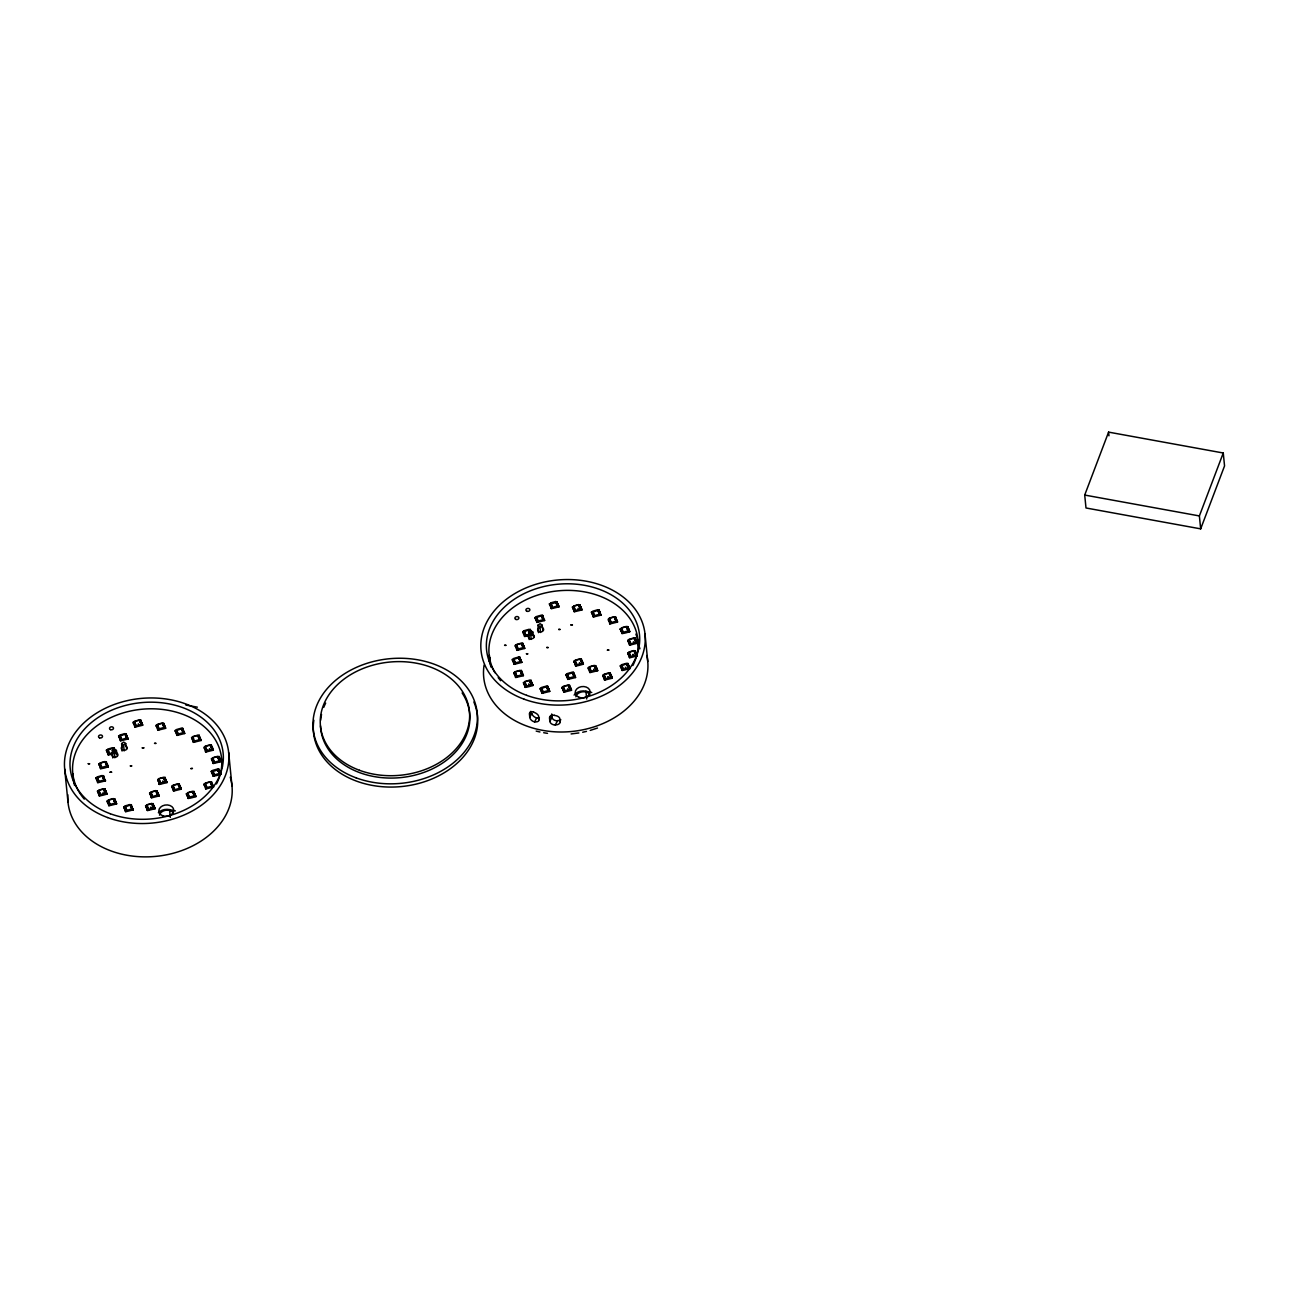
<?xml version="1.0" encoding="UTF-8"?>
<svg xmlns="http://www.w3.org/2000/svg" width="1289" height="1289" viewBox="0 0 1289 1289"><rect width="100%" height="100%" fill="white"/><g stroke="black" fill="none" stroke-linecap="round" stroke-linejoin="round"><path stroke-width="1.5" d="M103.088 792.832L103.104 792.574M138.277 723.741L138.39 723.983M150.442 807.301L151.216 807.236M162.607 781.086L163.091 781.086M209.43 748.925L209.446 748.667M528.587 683.992L529.07 684.008M567.563 689.067L567.579 688.825M578.036 608.666L578.052 608.424M579.438 662.917L579.454 662.675M593.713 669.49L593.73 669.249M607.618 676.773L608.376 676.709M633.398 641.954L633.398 641.761M633.366 654.425L632.609 654.49M97.287 777.396L95.869 777.799L97.771 782.745L105.489 780.844L103.845 779.346L103.603 775.865L102.927 778.04L104.586 778.379M99.817 766.407L100.623 768.776L104.296 768.035L108.34 766.874L106.697 765.392L107.1 763.571L105.762 763.7L107.438 764.409M98.512 793.605L99.334 795.957L102.991 795.216L107.035 794.072L105.392 792.574L105.795 790.769L104.457 790.882L106.133 791.607M107.793 749.618L106.375 750.021L108.276 754.951L111.95 754.21M108.421 800.469L107.003 800.872L108.904 805.802L116.622 803.917L114.979 802.419L115.382 800.598L114.044 800.727L115.72 801.436M120.038 735.503L118.62 735.906L120.522 740.853L128.239 738.951L126.596 737.453L126.354 733.973L125.694 736.148L127.337 736.486M125.146 806.415L123.712 806.817L125.629 811.764L133.331 809.863L131.687 808.38L131.462 804.884L130.785 807.059L132.429 807.397M134.427 721.808L133.057 722.194L134.974 727.125L142.676 725.24L141.033 723.741L141.436 721.937L140.098 722.049L141.774 722.758M146.898 805.303L145.528 805.689L147.429 810.62L155.131 808.719L153.745 806.253M150.652 795.474L151.458 797.827L159.175 795.941L157.532 794.443L157.29 790.947L156.63 793.138L158.048 793.38L156.404 791.591L156.63 793.138L156.952 791.736M157.355 724.901L155.985 725.288L157.903 730.219L165.604 728.333L164.202 725.852M160.497 783.68C161.334 781.247 156.855 777.525 158.16 780.103L159.304 784.469L167.006 782.584L165.379 781.086L165.765 779.281L164.428 779.394L166.104 780.103M176.512 730.073L175.078 730.476L176.996 735.423L184.698 733.522L183.054 732.023L182.829 728.527L182.152 730.718L183.795 731.056M173.097 785.694L171.663 786.097L173.58 791.043L181.282 789.142L179.88 786.677L181.169 788.836C179.3 786.87 182.361 789.529 180.025 788.852L180.041 785.839L178.704 785.968L180.379 786.677M187.421 796.151L188.226 798.503L191.9 797.762L195.928 796.618L194.301 795.12L194.687 793.315L193.35 793.428L195.042 794.153M192.915 737.05L191.545 737.437L193.447 742.367L201.165 740.482L199.521 738.984L199.924 737.179L198.587 737.292L200.262 738.017M206.868 751.278C207.706 748.845 203.227 745.106 204.532 747.684L205.676 752.051L213.378 750.166L211.734 748.667L212.137 746.863L210.8 746.976L212.476 747.701M205.305 783.615L203.888 784.018L205.789 788.965L213.507 787.063L211.863 785.581L212.266 783.76L210.929 783.889L212.604 784.598M212.766 758.222L211.348 758.625L213.249 763.555L220.967 761.67L219.323 760.172L219.726 758.367L218.389 758.48L220.065 759.205M212.411 773.867L213.217 776.22L216.89 775.479L220.935 774.335L219.291 772.836L219.694 771.031L218.357 771.144L220.032 771.853M513.667 658.985L512.232 659.388L514.15 664.334L521.852 662.433L520.208 660.935L519.983 657.438L519.306 659.63L520.949 659.968M516.454 645.048L515.101 645.418L517.002 650.365L524.704 648.464L523.076 646.965L523.463 645.161L522.126 645.29L523.801 645.998M515.213 672.214L513.795 672.616L515.697 677.547L523.415 675.662L521.771 674.163L522.174 672.342L520.837 672.471L522.512 673.18M523.833 634.188L524.655 636.54L528.313 635.799M524.478 685.039L525.284 687.391L528.957 686.65L532.985 685.49L531.358 684.008L531.745 682.187L530.407 682.316L532.083 683.025M536.417 617.093L534.999 617.495L536.901 622.442L544.603 620.541L542.975 619.042L542.733 615.546L542.057 617.737L543.7 618.076M541.461 688.036L540.091 688.407L541.992 693.353L549.71 691.452L548.308 688.987M550.854 603.365L549.436 603.784L551.338 608.714L559.055 606.829L557.412 605.331L557.17 601.834L556.51 604.009L557.911 604.251L556.284 602.479L556.51 604.009L556.832 602.608M562.987 689.841L563.809 692.209L571.51 690.308L570.109 687.843M567.353 674.083L565.935 674.485L567.837 679.416L575.538 677.531L574.153 675.049M573.46 609.455L574.266 611.808L581.984 609.923L580.582 607.441M574.862 663.706L575.667 666.059L579.341 665.317L583.385 664.173L581.742 662.675L582.145 660.854L580.807 660.983L582.483 661.692M592.553 614.644L593.359 616.996L601.077 615.111L599.675 612.646M589.411 667.315L588.042 667.686L589.943 672.632L597.661 670.731L596.259 668.266M604.122 674.759L602.688 675.162L604.605 680.093L612.307 678.207L610.905 675.726L612.194 677.901C610.325 675.935 613.387 678.578 611.05 677.917L611.067 674.904L609.729 675.017L611.405 675.742M611.018 623.167C611.856 620.75 607.377 617.012 608.682 619.59L609.826 623.957L617.528 622.071L615.9 620.573L616.287 618.768L614.95 618.881L616.641 619.606M621.234 631.288L622.039 633.64L625.713 632.899L629.741 631.755L628.114 630.257L628.5 628.452L627.163 628.565L628.855 629.29M621.62 665.237L620.251 665.607L622.168 670.554L629.87 668.653L628.468 666.187M629.08 639.827L627.727 640.214L629.628 645.144L637.33 643.259L635.703 641.761L636.089 639.956L634.752 640.069L636.428 640.794M629.048 652.492L627.695 652.879L629.596 657.809L637.298 655.924L635.67 654.425L636.057 652.605L634.72 652.733L636.395 653.442M102.137 776.042L103.458 775.64L102.927 778.04L102.717 776.51L105.489 780.844M105.972 763.378L106.31 761.67L104.989 762.073M104.683 790.56L105.021 788.868L103.716 789.255M112.642 748.248L113.964 747.862L113.432 750.262L115.092 750.601L114.109 748.071L113.432 750.262L113.223 748.716L114.818 750.359L113.77 748.861M114.254 800.405L114.592 798.713L113.48 799.228M124.888 734.15L126.209 733.747L125.694 736.148L125.468 734.617L128.239 738.951M140.324 721.727L140.662 720.035L139.357 720.422M130.012 805.061L131.317 804.658L130.785 807.059L130.576 805.528L133.331 809.863M164.799 727.753L164.347 728.043C164.025 725.949 163.848 723.274 162.285 723.516M154.342 808.155L153.89 808.429C153.552 806.35 153.375 803.659 151.828 803.917M158.273 793.476C155.292 793.702 158.338 789.593 155.856 791.14M164.654 779.072L164.992 777.38L163.703 777.766M181.378 728.72L182.684 728.317L182.152 730.718L181.942 729.171L184.698 733.522M178.929 785.646L179.268 783.938L177.963 784.34M198.796 736.986L199.134 735.278L197.813 735.665M193.576 793.122L193.914 791.414L192.593 791.8M211.025 746.669L211.364 744.961L210.059 745.348M211.138 783.567L211.477 781.859L210.365 782.375M218.598 758.174L218.937 756.466L217.825 756.981M218.566 770.822L218.904 769.13L217.583 769.517M518.532 657.632L519.838 657.229L519.306 659.63L519.096 658.083L521.852 662.433M522.351 644.967L522.689 643.259L521.401 643.662M521.046 672.149L521.384 670.457L520.063 670.844M529.038 629.838L530.343 629.451L529.811 631.852L531.229 632.093L529.586 630.305L529.811 631.852L530.133 630.45M530.633 681.994L530.971 680.302L529.682 680.689M541.299 615.739L542.588 615.336L542.057 617.737L541.847 616.19L544.603 620.541M555.704 602.011C558.218 600.529 555.172 604.573 558.153 604.348M546.391 686.65L547.68 686.247L547.164 688.648L548.566 688.89L546.939 687.101L547.164 688.648L547.487 687.246M581.178 609.343L580.727 609.616C580.404 607.538 580.211 604.847 578.664 605.105M570.705 689.744L570.254 690.018C569.931 687.923 569.722 685.184 568.159 685.506M572.203 672.713L573.524 672.326L572.993 674.727L574.636 675.065L573.847 676.274L574.749 676.951M581.017 660.661L581.371 658.969L580.066 659.356M597.758 610.309L599.047 609.906L598.531 612.307L600.175 612.646L599.369 613.854L600.271 614.531M596.855 670.151L596.404 670.441C596.066 668.363 595.889 665.672 594.342 665.93M615.175 618.559L615.514 616.867L614.402 617.383M609.955 674.695L610.293 673.003L608.988 673.39M627.389 628.242L627.727 626.551L626.406 626.937M626.551 663.851L627.856 663.448L627.324 665.849L628.742 666.091L627.115 664.302L627.324 665.849L627.662 664.447M634.978 639.747L635.316 638.055L634.011 638.442M634.945 652.411L635.284 650.719L633.979 651.106M97.867 781.65L97.593 782.439M100.719 767.68L100.445 768.47M99.414 794.862L99.14 795.651M108.373 753.856L108.099 754.661M109.001 804.707L108.727 805.496M120.618 739.757L120.344 740.547M135.055 726.029L134.781 726.819M125.71 810.668L125.436 811.458M157.983 729.123L157.709 729.912M147.526 809.524L147.252 810.314M151.554 796.731L151.28 797.537M159.401 783.374L159.127 784.163M177.076 734.327L176.802 735.117M173.661 789.948L173.387 790.737M193.543 741.272L193.269 742.061M188.323 797.408L188.049 798.213M205.757 750.955L205.483 751.745M205.886 787.869L205.612 788.659M213.346 762.46L213.072 763.265M213.313 775.124L213.039 775.914M514.23 663.239L513.957 664.028M517.082 649.269L516.825 650.059M515.793 676.451L515.519 677.241M524.736 635.445L524.462 636.234M525.38 686.296L525.106 687.085M536.997 621.346L536.723 622.136M551.434 607.618L551.16 608.408M542.089 692.257L541.815 693.047M574.362 610.712L574.088 611.502M563.889 691.113L563.615 691.903M567.917 678.32L567.659 679.11M575.764 664.963L575.49 665.752M593.456 615.9L593.182 616.706M590.04 671.537L589.766 672.326M609.923 622.861L609.649 623.65M604.686 678.997L604.412 679.786M622.136 632.545L621.862 633.334M622.249 669.458L621.975 670.248M629.709 644.049L629.435 644.838M629.677 656.713L629.403 657.503M108.34 766.874L107.1 763.571M107.035 794.072L105.795 790.769M116.622 803.917L115.382 800.598M142.676 725.24L141.436 721.937M165.604 728.333L164.364 725.03L163.252 724.821M155.131 808.719L153.89 805.416L152.779 805.222M159.175 795.941L157.935 792.638L156.807 792.445M167.006 782.584L165.765 779.281M181.282 789.142L180.041 785.839M201.165 740.482L199.924 737.179M195.928 796.618L194.687 793.315M213.378 750.166L212.137 746.863M213.507 787.063L212.266 783.76M220.967 761.67L219.726 758.367M220.935 774.335L219.694 771.031M524.704 648.464L523.463 645.161M523.415 675.662L522.174 672.342M532.985 685.49L531.745 682.187M559.055 606.829L557.815 603.51L556.687 603.316L557.847 603.687M549.71 691.452L546.939 687.101L547.825 686.457L547.922 688.568M581.984 609.923L580.743 606.603L579.615 606.41M571.51 690.308L570.27 687.005L569.158 686.811M575.538 677.531L572.783 673.18L573.669 672.536L574.411 674.953L572.961 674.34C574.733 671.07 571.672 675.146 574.346 674.389L573.686 674.002M583.385 664.173L582.145 660.854M601.077 615.111L598.305 610.76L599.192 610.116L599.949 612.549L598.499 611.921C600.255 608.65 597.194 612.726 599.868 611.969L599.208 611.582M597.661 670.731L596.42 667.428L595.292 667.235M617.528 622.071L616.287 618.768M612.307 678.207L611.067 674.904M629.741 631.755L628.5 628.452M629.87 668.653L628.001 663.658L627.115 664.302L628.661 665.511L629.064 668.089M637.33 643.259L636.089 639.956M637.298 655.924L636.057 652.605M106.117 762.669L105.795 764.071L107.213 764.313L105.569 762.54L105.795 764.071L106.455 761.896L106.552 763.99M104.828 789.851L104.49 791.269L105.907 791.494L104.28 789.722L104.49 791.269L105.166 789.077L105.263 791.188M114.399 799.696L114.076 801.097L115.494 801.339L113.851 799.567L114.076 801.097L114.737 798.922L114.834 801.033M140.469 721.018L140.13 722.42L141.548 722.662L139.921 720.889L140.13 722.42L140.807 720.245L140.904 722.356M163.397 724.112L163.059 725.514L164.476 725.755L162.849 723.983L163.059 725.514L163.735 723.338L163.832 725.449M152.924 804.513L152.585 805.915L154.003 806.157L152.376 804.384L152.585 805.915L153.262 803.74L153.359 805.834M164.799 778.363L164.46 779.764L165.878 780.006L164.251 778.234L164.46 779.764L165.137 777.589L165.234 779.7M179.058 784.937L178.736 786.338L180.154 786.58L178.526 784.808L178.736 786.338L179.413 784.163L179.493 786.258M198.941 736.277L198.619 737.679L200.037 737.92L198.393 736.132L198.619 737.679L199.279 735.487L199.376 737.598M193.721 792.413L193.382 793.815L194.8 794.056L193.173 792.268L193.382 793.815L194.059 791.623L194.156 793.734M211.154 745.96L210.832 747.362L212.25 747.604L210.606 745.815L210.832 747.362L211.493 745.171L211.589 747.282M211.283 782.858L210.961 784.26L212.363 784.502L210.735 782.729L210.961 784.26L211.622 782.085L211.718 784.179M218.743 757.465L218.421 758.867L219.823 759.108L218.195 757.32L218.421 758.867L219.082 756.675L219.178 758.786M218.711 770.113L218.389 771.515L219.791 771.757L218.163 769.984L218.389 771.515L218.904 769.13M522.496 644.258L522.158 645.66L523.576 645.902L521.948 644.129L522.158 645.66L522.835 643.485L522.931 645.58M521.191 671.44L520.869 672.842L522.287 673.084L520.643 671.311L520.869 672.842L521.529 670.667L521.626 672.777M530.778 681.285L530.44 682.687L531.858 682.928L530.23 681.156L530.44 682.687L531.116 680.511L531.213 682.606M579.76 605.701L579.438 607.103L580.856 607.345L579.212 605.572L579.438 607.103L580.098 604.928L580.195 607.022M569.287 686.102L568.965 687.504L570.383 687.746L568.755 685.974L568.965 687.504L569.641 685.329L569.722 687.424M573.331 673.309L573.766 674.646M581.162 659.952L580.84 661.354L582.257 661.595L580.614 659.823L580.84 661.354L581.5 659.178L581.597 661.273M598.853 610.905L599.288 612.227M595.437 666.526L595.099 667.928L596.517 668.169L594.89 666.381L595.099 667.928L595.776 665.736L595.872 667.847M615.32 617.85L614.982 619.268L616.4 619.493L614.772 617.721L614.982 619.268L615.659 617.077L615.755 619.187M610.084 673.986L609.761 675.404L611.179 675.629L609.552 673.857L609.761 675.404L610.438 673.212L610.519 675.323M627.534 627.534L627.195 628.951L628.613 629.177L626.986 627.405L627.195 628.951L627.872 626.76L627.969 628.871M635.123 639.038L634.784 640.456L636.202 640.681L634.575 638.909L634.784 640.456L635.461 638.264L635.558 640.375M635.09 651.702L634.752 653.104L636.17 653.346L634.542 651.573L634.752 653.104L635.429 650.929L635.525 653.024M99.64 766.456L99.994 765.747C95.209 763.62 109.162 759.946 105.762 763.7L106.31 761.67M104.232 777.541C101.605 778.556 104.683 774.335 102.911 777.67L104.312 778.137L103.265 776.639M114.737 749.763C112.111 750.778 115.188 746.557 113.4 749.876L114.818 750.359M98.351 793.653L98.705 792.928C93.904 790.818 107.873 787.144 104.457 790.882L105.021 788.868M126.999 735.648C124.372 736.663 127.434 732.442 125.661 735.777L127.063 736.245L126.016 734.746M109.259 805.077L108.276 802.773C103.491 800.662 117.444 796.973 114.044 800.727L114.592 798.713M135.313 726.4L134.33 724.096C129.545 721.985 143.514 718.295 140.098 722.049L140.662 720.035M132.09 806.56C129.464 807.575 132.525 803.353 130.753 806.688L132.155 807.156L131.107 805.657M158.241 729.493L157.274 727.189C152.473 725.079 166.442 721.389 163.026 725.143L163.59 723.129M147.784 809.895L146.801 807.591C142.016 805.48 155.969 801.79 152.553 805.544L153.117 803.514M150.475 795.522L150.829 794.797C146.044 792.687 159.997 789.013 156.597 792.751L157.145 790.737M159.659 783.744L158.676 781.44C153.874 779.329 167.844 775.64 164.428 779.394L164.992 777.38M183.457 730.219C180.831 731.234 183.908 727.012 182.12 730.331L183.521 730.815L182.49 729.316M173.918 790.318L172.935 788.014C168.15 785.887 182.103 782.214 178.704 785.968L179.268 783.938M193.801 741.658L192.818 739.338C188.033 737.227 201.986 733.554 198.587 737.292L199.134 735.278M187.243 796.199L187.598 795.474C182.812 793.363 196.766 789.69 193.35 793.428L193.914 791.414M206.014 751.342L205.032 749.022C200.246 746.911 214.2 743.237 210.8 746.976L211.364 744.961M206.143 788.24L205.16 785.936C200.375 783.809 214.328 780.135 210.929 783.889L211.477 781.859M213.603 762.846L212.621 760.526C207.835 758.415 221.789 754.742 218.389 758.48L218.937 756.466M517.34 649.64L516.373 647.32C511.572 645.209 525.541 641.535 522.126 645.29L522.689 643.259M520.611 659.13C517.985 660.145 521.062 655.924 519.274 659.243L520.675 659.726L519.644 658.228M530.488 631.127L531.149 631.513C528.474 632.383 531.567 628.065 529.779 631.465L531.455 632.19L529.586 630.305L530.488 629.66L530.569 631.771M516.051 676.822L515.068 674.518C510.283 672.407 524.236 668.717 520.837 672.471L521.384 670.457M543.362 617.238C540.736 618.253 543.813 614.031 542.024 617.35L543.426 617.834L542.395 616.335M524.301 685.071L524.655 684.362C519.854 682.252 533.823 678.562 530.407 682.316L530.971 680.302M549.501 604.364L557.09 602.205L556.477 603.639L557.025 601.625M547.841 687.923L548.502 688.31C545.811 689.196 548.921 684.878 547.132 688.262L548.808 688.987L548.002 690.195L548.905 690.888M573.283 609.504L573.637 608.779C568.852 606.668 582.805 602.978 579.406 606.732L579.953 604.718M562.826 689.889L563.164 689.18C558.379 687.053 572.348 683.379 568.932 687.134L569.496 685.104M574.701 663.754L575.039 663.029C570.254 660.919 584.207 657.229 580.807 660.983L581.371 658.969M590.298 671.907L589.315 669.587C584.529 667.476 598.483 663.803 595.083 667.541L595.631 665.527M610.18 623.232L609.198 620.927C604.412 618.817 618.366 615.143 614.95 618.881L615.514 616.867M604.944 679.384L603.961 677.063C599.176 674.953 613.145 671.279 609.729 675.017L610.293 673.003M621.056 631.336L621.411 630.611C616.625 628.5 630.579 624.827 627.163 628.565L627.727 626.551M628.629 665.35C626.003 666.365 629.08 662.143 627.292 665.462L628.968 666.187M629.967 644.436L629 642.115C624.198 640.005 638.168 636.331 634.752 640.069L635.316 638.055M629.934 657.084L628.968 654.78C624.166 652.669 638.136 648.979 634.72 652.733L635.284 650.719M107.535 766.311L106.939 764.409M104.087 778.379L104.683 780.28M106.23 793.492L105.634 791.591M126.838 736.486L127.434 738.388M115.22 801.436L115.817 803.337M141.274 722.758L141.871 724.66M131.929 807.397L132.525 809.299M157.774 793.476L158.37 795.361M166.217 782.004L165.62 780.103M183.296 731.056L183.892 732.958M200.359 739.902L199.763 738.017M194.542 794.153L195.138 796.038M212.572 749.586L211.976 747.684M219.565 759.205L220.161 761.09M212.105 784.598L212.701 786.499M220.129 773.754L219.533 771.853M523.914 647.9L523.302 645.998M520.45 659.968L521.046 661.853M522.609 675.082L522.013 673.18M543.217 618.076L543.813 619.961M532.196 684.926L531.6 683.025M557.654 604.348L558.25 606.249M582.58 663.593L581.984 661.692M616.738 621.491L616.142 619.59M628.951 631.175L628.355 629.274M635.928 640.778L636.524 642.679M636.492 655.344L635.896 653.442M179.88 786.677L180.476 788.578M610.905 675.726L611.502 677.627M1084.71 495.057L1108.588 432.121L1223.261 453.003L1224.55 465.925L1200.671 528.861L1085.999 507.979L1084.71 495.057L1199.382 515.938L1200.671 528.861M1199.382 515.938L1223.261 453.003M212.234 773.916L211.315 771.289L212.685 770.903M523.672 634.236L522.738 631.61L524.107 631.223M592.376 614.692L591.458 612.066L592.827 611.679M534.677 721.969A4.995 3.142 28.6 0 1 529.747 717.232L529.457 713.993L530.859 711.335M529.779 717.232L531.89 713.236A4.995 3.158 28.6 0 0 536.804 717.973M534.661 721.776L536.772 717.78A4.995 3.013 22.6 0 0 539.366 717.715M555.301 725.046A5.075 3.48 9.7 0 1 549.807 721.292L549.565 718.07L550.999 715.331M549.887 721.292L552.046 717.2L551.724 713.977M126.531 737.695L127.112 736.809M140.984 723.983L141.564 723.097M106.6 765.457L107.793 766.101L107.084 766.584L107.213 764.731M103.781 779.587L104.361 778.701M163.912 727.077L164.493 726.19M105.311 792.654L106.488 793.283L105.779 793.782L105.924 791.929M183.006 732.265L183.586 731.379M114.914 802.644L115.494 801.774M199.441 739.064L200.617 739.709L199.908 740.192L200.037 738.339M131.639 808.606L132.203 807.72M165.282 781.166L166.458 781.795L165.765 782.294L165.894 780.441M157.467 794.685L158.048 793.798M153.439 807.462L154.019 806.576M211.654 748.748L212.83 749.376L212.121 749.876L212.25 748.023M219.259 760.413L219.839 759.527M194.236 795.361L194.816 794.475M219.194 772.917L220.371 773.545L219.678 774.044L219.807 772.192M211.799 785.807L212.379 784.92M542.911 619.284L543.491 618.398M557.347 605.556L557.928 604.67M522.98 647.046L524.156 647.69L523.463 648.174L523.592 646.321M520.16 661.176L520.74 660.29M580.276 608.65L580.856 607.764M521.691 674.244L522.867 674.872L522.158 675.372L522.287 673.519M599.369 613.854L599.949 612.968M531.261 684.072L532.438 684.717L531.745 685.2L531.874 683.347M615.804 620.654L616.98 621.282L616.287 621.781L616.416 619.928M548.002 690.195L548.582 689.309M581.661 662.755L582.837 663.384L582.129 663.867L582.257 662.014M573.847 676.274L574.427 675.388M569.819 689.051L570.383 688.165M628.017 630.337L629.193 630.966L628.5 631.465L628.629 629.612M595.953 669.474L596.533 668.588M635.638 642.003L636.218 641.116M635.574 654.506L636.75 655.134L636.041 655.618L636.186 653.765M628.178 667.396L628.758 666.51M114.834 757.803L114.302 752.067L116.397 750.44L114.415 749.006L112.304 750.472L112.771 757.948M124.131 750.891L123.599 745.139L125.71 743.511L123.712 742.093L121.617 743.56L122.084 751.036M531.197 639.392L530.665 633.656L532.776 632.029L530.778 630.595L528.683 632.061L529.151 639.537M540.51 632.48L539.978 626.728L542.073 625.101L540.091 623.683L537.98 625.149L538.448 632.625M141.419 724.95L142.128 724.45L140.952 723.822L141.371 724.853L139.325 719.89L134.362 721.308L136.231 725.739L141.21 724.321M126.983 738.661L127.692 738.178L126.515 737.534L126.757 738.774L128.175 738.371L126.821 737.421M115.365 803.627L116.074 803.128L114.898 802.499L115.365 803.627L113.271 798.568L108.292 799.97L110.177 804.417L115.14 802.999M157.919 795.651L158.628 795.168L157.451 794.523L157.854 795.571L155.824 790.592L150.845 792.01L152.73 796.441L157.693 795.039M219.71 761.38L220.403 760.897L219.227 760.252L219.646 761.3L217.615 756.321L212.637 757.739L214.522 762.17L219.484 760.768M153.665 807.816L148.702 809.234L146.817 804.787L151.78 803.385L153.826 808.348L153.729 807.188M212.25 786.773L212.943 786.29L211.767 785.646L212.25 786.773L210.139 781.73L205.177 783.132L207.062 787.579L212.024 786.161M580.727 609.616L580.259 608.505L581.919 609.326L580.501 609.745L581.436 609.133L580.566 608.376M574.298 677.241L573.814 676.113L575.49 676.951L574.056 677.353L574.991 676.741L574.121 676M636.073 642.969L636.782 642.47L635.606 641.841L636.025 642.889L633.979 637.91L629.016 639.328L630.885 643.759L635.864 642.341M628.404 667.75L623.425 669.152L621.556 664.721L626.518 663.303L628.549 668.234L629.322 667.879L628.452 667.122M625.262 667.251L625.584 667.412M141.194 725.062L142.612 724.66L141.258 723.709M164.122 728.156L165.556 727.753L164.186 726.803M100.091 763.459L98.786 764.425M183.215 733.344L184.633 732.942L183.28 731.991M106.858 766.697L108.276 766.294L106.923 765.344M199.731 740.273L201.1 739.902L199.747 738.951M104.055 780.651L105.424 780.264L104.071 779.313M557.621 606.62L558.991 606.233L557.638 605.282M211.895 749.989L213.313 749.586L211.96 748.635M573.734 606.491L572.429 607.457M105.553 793.895L106.987 793.492L105.617 792.542M543.12 620.363L544.554 619.961L543.185 619.01M165.524 782.407L166.958 782.004L165.588 781.053M219.484 761.493L220.902 761.09L219.549 760.139M115.188 803.708L116.558 803.337L115.204 802.386M150.926 792.509L149.621 793.476M599.594 614.934L601.012 614.531L599.659 613.58M523.221 648.286L524.655 647.884L523.286 646.933M157.693 795.764L159.111 795.361L157.757 794.411M179.799 788.965L181.217 788.562L179.864 787.611M219.452 774.157L220.87 773.754L219.517 772.804M131.849 809.685L133.266 809.283L131.913 808.332M187.695 793.186L186.373 794.153M616.045 621.894L617.479 621.491L616.126 620.541M153.713 808.525L155.083 808.139L153.504 807.236L153.89 808.429M520.369 662.256L521.787 661.853L520.434 660.903M212.024 786.886L213.442 786.483L212.089 785.533M194.51 796.425L195.88 796.038L194.526 795.087M621.507 628.323L620.186 629.29M628.323 631.546L629.693 631.175L628.339 630.224M521.981 675.452L523.35 675.082L521.997 674.131M575.136 660.741L573.831 661.708M581.903 663.996L583.321 663.577L581.967 662.627M635.848 643.082L637.282 642.679L635.912 641.729M531.503 685.329L532.937 684.91L531.567 683.96M596.179 670.554L597.597 670.151L596.243 669.2M635.815 655.747L637.249 655.328L635.88 654.377M548.228 691.275L549.646 690.872L548.292 689.921M563.261 686.892L561.956 687.843M628.388 668.475L629.805 668.073L628.226 667.154L628.613 668.363M610.825 678.03L612.243 677.627L610.889 676.677M597.5 728.027L590.201 730.412M557.573 605.911L552.61 607.328L550.725 602.881L555.704 601.48L557.734 606.442M135.023 726.819L136.392 726.416M551.402 608.392L552.755 608.005M118.685 736.486L126.209 733.747M537.255 621.717L535.048 618.076L542.588 615.336M126.757 738.049L121.794 739.467L119.909 735.02L124.888 733.618L126.918 738.581M164.138 727.415L159.159 728.833L157.29 724.402L162.253 722.984L164.299 727.947M543.136 619.638L538.174 621.04L536.288 616.609L541.251 615.191L543.297 620.17M580.501 609.004L575.538 610.422L573.653 605.975L578.632 604.573L580.662 609.536M120.586 740.531L121.939 740.144M157.951 729.912L159.32 729.51M536.949 622.12L538.383 621.717L536.24 617.286M574.33 611.485L575.684 611.099M108.63 754.242L106.423 750.601L113.964 747.862M177.334 734.698L175.143 731.056L182.684 728.317M522.802 632.19L530.343 629.451M591.522 612.646L599.047 609.906M112.852 752.631L109.549 753.566L107.664 749.135L112.626 747.717L114.06 751.229M183.231 732.619L178.253 734.021L176.384 729.59L181.346 728.172L183.392 733.151M529.231 634.22L525.912 635.155L524.043 630.724L529.006 629.306L530.44 632.802M599.594 614.208L594.632 615.61L592.747 611.179L597.725 609.761L599.756 614.74M108.324 754.645L109.758 754.242L107.632 749.86M177.044 735.101L178.478 734.698L176.351 730.315M524.704 636.234L526.057 635.831M593.423 616.69L594.777 616.303M106.858 765.972L101.895 767.39L100.01 762.943L104.989 761.541L107.019 766.504M194.72 740.982L199.682 739.58M523.237 647.561L518.275 648.963L516.39 644.532L521.352 643.114L523.398 648.093M616.061 621.153L611.099 622.571L609.214 618.14L614.176 616.722L616.223 621.701M100.687 768.453L102.008 768.067M193.511 742.061L194.832 741.674M517.05 650.043L518.42 649.656M609.874 623.65L611.308 623.248M95.918 778.379L103.458 775.64M514.488 663.609L512.297 659.968L519.838 657.229M104.006 779.942L99.044 781.36L97.158 776.913L102.121 775.511L104.167 780.473M211.895 749.247L206.933 750.665L205.064 746.234L210.026 744.816L212.073 749.795M628.275 630.837L623.312 632.255L621.427 627.824L626.39 626.406L628.436 631.384M97.835 782.423L99.189 782.036M205.724 751.745L207.078 751.342M514.198 664.012L515.632 663.609L513.505 659.227M622.104 633.334L623.425 632.931M97.481 791.607L98.85 790.624L100.526 795.168M105.569 793.154L100.59 794.572L98.721 790.141L103.684 788.723L105.73 793.702M521.932 674.743L516.97 676.161L515.084 671.714L520.063 670.312L522.093 675.275M99.382 795.651L100.687 795.249M213.313 763.249L214.667 762.846M515.761 677.241L517.082 676.838M629.677 644.838L631.046 644.436M165.54 781.666L160.577 783.084L158.692 778.653L163.655 777.235L165.701 782.197M581.903 663.255L576.94 664.673L575.055 660.226L580.034 658.824L582.08 663.787M159.353 784.163L160.722 783.76M575.732 665.736L577.085 665.35M523.431 683.041L524.8 682.042L526.476 686.602M211.38 771.869L218.727 769.678L219.146 771.45M219.452 773.416L214.49 774.834L212.604 770.403L217.583 768.985L219.613 773.948M531.519 684.588L526.557 686.006L524.671 681.559L529.634 680.157L531.68 685.12M635.831 655.005L630.853 656.423L628.984 651.976L633.946 650.574L635.993 655.537M568.191 678.707L565.984 675.065L573.524 672.326M108.969 805.496L110.387 805.077L108.26 800.662M525.332 687.069L526.702 686.683M213.281 775.914L214.699 775.495L212.572 771.08M629.644 657.487L631.014 657.1M179.815 788.24L174.837 789.658L172.968 785.21L177.93 783.809L179.977 788.771M596.179 669.829L591.216 671.231L589.331 666.8L594.293 665.382L596.34 670.361M574.072 676.612L569.11 678.03L567.224 673.599L572.187 672.181L574.233 677.16M173.628 790.721L174.982 790.334M590.008 672.31L591.361 671.923M151.522 797.52L152.875 797.118M567.885 679.11L569.255 678.707M125.968 811.039L123.776 807.397L131.317 804.658M542.347 692.628L540.155 688.987L547.68 686.247M622.506 669.829L620.315 666.187L627.856 663.448M131.865 808.96L126.886 810.378L125.017 805.931L129.98 804.529L132.026 809.492M548.228 690.55L543.265 691.951L541.38 687.52L546.359 686.102L548.389 691.081M125.678 811.442L127.095 811.039L124.969 806.608M205.853 788.642L207.142 788.256M542.057 693.031L543.41 692.644M622.216 670.232L623.586 669.845M194.462 795.716L189.499 797.118L187.614 792.687L192.577 791.269L194.623 796.248M610.841 677.289L605.862 678.707L603.993 674.276L608.956 672.858L611.002 677.837M570.044 689.406L565.065 690.823L563.196 686.376L568.159 684.975L570.028 690.131L571.446 689.728L570.092 688.777M188.291 798.197L189.612 797.81M604.654 679.786L606.007 679.384M147.494 810.298L148.847 809.911M563.857 691.887L565.21 691.5M582.676 732.249L586.463 731.395M578.858 732.942L571.124 733.94M547.519 733.344L543.7 732.732M185.874 705.051L197.362 707.162M579.599 606.555L580.114 606.394M615.159 618.704L615.675 618.543M627.372 628.388L627.888 628.226M634.945 639.892L635.477 639.731M634.913 652.556L635.445 652.395M522.319 645.112L522.851 644.935M581.001 660.806L581.516 660.645M595.276 667.38L595.792 667.203M609.923 674.84L610.454 674.679M521.03 672.294L521.546 672.133M569.126 686.956L569.657 686.795M530.617 682.139L531.132 681.978M163.22 724.966L163.751 724.805M140.292 721.872L140.823 721.711M198.78 737.115L199.296 736.954M210.993 746.798L211.509 746.637M218.582 758.303L219.098 758.141M218.55 770.967L219.066 770.806M105.956 763.523L106.471 763.362M211.122 783.712L211.638 783.551M164.638 779.217L165.153 779.055M178.897 785.791L179.429 785.629M193.559 793.251L194.075 793.089M156.791 792.574L157.967 792.799M104.651 790.705L105.182 790.544M152.763 805.367L153.278 805.206M114.238 800.55L114.753 800.388M574.088 695.077A9.974 7.573 -5.7 0 1 585.915 691.21L591.748 692.467M158.354 812.731A9.974 7.573 -5.7 0 1 169.536 809.621L175.368 810.878M536.208 731.089L539.93 731.991M537.98 625.149L539.978 626.728M528.683 632.061L530.665 633.656M121.617 743.56L123.599 745.139M112.304 750.472L114.302 752.067M622.394 632.915L620.138 628.71M593.713 616.287L591.458 612.066M574.62 611.083L572.364 606.877M551.692 607.989L549.436 603.784M576.022 665.333L573.766 661.128M524.994 635.831L522.738 631.61M564.147 691.484L561.891 687.263M525.638 686.666L523.382 682.461M213.571 775.495L211.315 771.289M188.581 797.794L186.325 793.573M120.876 740.128L118.62 735.906M151.812 797.118L149.556 792.896M100.977 768.051L98.721 763.829M98.125 782.02L95.869 777.799M99.672 795.232L97.416 791.027M630.788 644.323L628.984 640.053M623.199 632.818L621.395 628.549M630.756 656.971L628.951 652.717M594.551 616.223L592.714 611.904M623.328 669.716L621.524 665.446M575.442 610.97L573.621 606.716M605.766 679.271L603.961 675.001M552.514 607.876L550.693 603.623M591.119 671.795L589.299 667.525M576.844 665.221L575.023 660.919M568.997 678.594L567.192 674.324M564.969 691.371L563.148 687.053M525.848 635.767L524.011 631.449M518.162 649.527L516.357 645.257M543.185 692.564L541.348 688.245M518.694 657.696L520.547 662.063M516.873 676.725L515.052 672.455M214.425 762.734L212.604 758.464M194.623 741.546L192.834 736.551L197.813 735.133L199.859 740.112M206.965 788.127L205.144 783.857M159.095 729.429L157.258 725.127M189.386 797.682L187.582 793.412M136.135 726.303L134.33 722.033M174.772 790.254L172.935 785.936M121.698 740.015L119.877 735.745M152.634 797.005L150.813 792.735M148.606 809.782L146.785 805.528M101.815 767.986L99.978 763.636M98.947 781.907L97.126 777.638M599.836 611.808L600.175 612.646M580.743 606.603L581.081 607.441M596.42 667.428L596.759 668.266M574.298 674.228L574.636 675.065M570.27 687.005L570.608 687.843M548.47 688.149L548.808 688.987M164.364 725.03L164.702 725.852M153.89 805.416L154.245 806.253M542.073 625.101L543.007 630.321M532.776 632.029L533.71 637.249M125.71 743.511L126.644 748.732M116.397 750.44L117.331 755.66M1108.588 432.121L1108.959 435.811M645.016 634.043L647.755 661.45M585.915 691.21L586.688 698.96M560.151 721.792L559.829 718.569A5.108 2.997 8.1 0 0 554.351 715.443M539.028 719.649L538.705 716.41A4.995 2.691 25.6 0 0 533.727 712.285M228.652 752.454L231.972 785.807M169.536 809.621L170.309 817.371M64.676 769.017L68.011 802.37M575.845 696.769A7.492 5.688 -5.7 0 1 582.016 691.855A7.492 5.688 -5.7 0 1 589.798 694.465M646.836 655.505A82.399 62.565 -5.7 0 1 567.547 731.814A82.399 62.565 -5.7 0 1 484.084 665.108M489.224 661.611A76.841 58.343 -5.7 0 1 490.078 657.454M637.298 642.212A76.841 58.343 -5.7 0 1 639.94 648.77M529.57 714.042A4.995 2.82 31 0 1 533.694 712.011M539.124 719.665A4.995 2.997 22.9 0 1 534.661 721.711M549.565 718.07A5.075 3.19 13.4 0 1 554.302 715.169M551.966 717.2A5.075 3.529 8.2 0 0 557.493 720.889L555.285 724.901A5.108 3.303 4.1 0 0 560.248 721.808M560.844 719.794A5.14 3.319 2.2 0 1 557.476 720.599M473.869 701.989A82.399 62.565 -5.7 0 1 403.231 786.371A82.399 62.565 -5.7 0 1 313.855 720.245M462.123 692.95A74.859 56.845 -5.7 0 1 413.253 775.543A74.859 56.845 -5.7 0 1 320.51 725.836M320.655 720.229A74.859 56.845 -5.7 0 1 321.541 714.525M323.748 707.371A74.859 56.845 -5.7 0 1 325.65 703.149M84.317 799.116A74.794 56.797 -5.7 0 1 140.082 709.433A74.794 56.797 -5.7 0 1 216.504 783.954M74.569 785.452A74.794 56.797 -5.7 0 1 73.038 773.674M221.16 757.851A74.794 56.797 -5.7 0 1 222.32 767.068M159.482 815.18A7.492 5.688 -5.7 0 1 165.653 810.265A7.492 5.688 -5.7 0 1 173.435 812.876M116.574 753.018A2.997 2.272 -5.7 0 1 117.218 756.385A2.997 2.272 -5.7 0 1 112.723 756.611A2.997 2.272 -5.7 0 1 113.255 753.195M125.629 745.993A2.997 2.272 -5.7 0 1 126.515 749.457A2.997 2.272 -5.7 0 1 121.843 749.521A2.997 2.272 -5.7 0 1 123.067 746.041M230.28 777.17A82.399 62.565 -5.7 0 1 157.097 856.25A82.399 62.565 -5.7 0 1 67.85 794.749M494.96 672.729A74.794 56.797 -5.7 0 1 562.552 590.507A74.794 56.797 -5.7 0 1 632.867 665.543M500.68 680.705A74.794 56.797 -5.7 0 1 498.182 677.611M490.932 667.041A74.794 56.797 -5.7 0 1 489.417 655.263M635.896 634.059A74.794 56.797 -5.7 0 1 638.683 648.657M532.937 634.607A2.997 2.272 -5.7 0 1 533.582 637.974A2.997 2.272 -5.7 0 1 529.102 638.2A2.997 2.272 -5.7 0 1 529.618 634.784M541.992 627.582A2.997 2.272 -5.7 0 1 542.895 631.046A2.997 2.272 -5.7 0 1 538.222 631.111A2.997 2.272 -5.7 0 1 539.447 627.614M88.232 763.765L89.747 763.797L88.264 763.652M142.289 747.894L143.804 747.862L142.289 747.894M192.399 768.453L190.885 768.582L192.399 768.453M130.366 765.956L131.881 765.924L130.382 765.892M154.567 743.382L156.082 743.366L154.583 743.334M504.611 645.354L506.126 645.338L504.611 645.29M546.745 647.545L548.26 647.577L546.762 647.432M558.669 629.467L560.183 629.451L558.669 629.419M570.93 624.972L572.461 624.956L570.946 624.907M608.779 650.043L607.264 650.172L608.762 650.091M110.064 772.224L111.579 772.224L110.064 772.224M526.444 653.797L527.942 653.861L526.476 653.684M165.056 727.544L163.88 726.915L165.056 727.544M104.925 780.071L103.748 779.426L104.925 780.071M184.15 732.748L182.974 732.104L184.15 732.748M132.783 809.089L131.607 808.445L132.783 809.089M180.734 788.369L179.558 787.724L180.734 788.369M195.38 795.845L194.204 795.2L195.38 795.845M558.491 606.039L557.315 605.411L558.491 606.039M544.055 619.767L542.878 619.123L544.055 619.767M521.304 661.66L520.128 661.015L521.304 661.66M600.513 614.337L599.337 613.693L600.513 614.337M549.146 690.678L547.97 690.034L549.146 690.678M597.097 669.958L595.921 669.313L597.097 669.958M570.963 689.534L569.786 688.89L570.963 689.534M611.759 677.418L610.583 676.789L611.759 677.418M518.5 657.084L513.538 658.502L515.407 662.933L520.385 661.531L518.5 657.084M532.84 635.461L531.938 634.51L532.84 635.461M116.477 753.872L115.559 752.921L116.477 753.872M524.011 699.154A82.399 62.565 -5.7 0 0 645.225 637.056A82.399 62.565 -5.7 0 0 519.87 590.781A82.399 62.565 -5.7 0 0 524.011 699.154M526.637 695.319A76.841 58.343 -5.7 0 0 639.682 637.411A76.841 58.343 -5.7 0 0 522.786 594.261A76.841 58.343 -5.7 0 0 526.637 695.319M359.486 770.29A74.859 56.845 -5.7 0 0 469.615 713.88A74.859 56.845 -5.7 0 0 355.732 671.827A74.859 56.845 -5.7 0 0 359.486 770.29M356.151 777.863A82.399 62.565 -5.7 0 0 477.381 715.766A82.399 62.565 -5.7 0 0 352.01 669.49A82.399 62.565 -5.7 0 0 356.151 777.863M162.64 815.744A7.492 5.688 -5.7 0 0 173.757 810.233A7.492 5.688 -5.7 0 0 162.462 805.883A7.492 5.688 -5.7 0 0 162.64 815.744M110.532 729.671A1.998 1.515 -5.7 0 0 113.496 728.204A1.998 1.515 -5.7 0 0 110.5 727.044A1.998 1.515 -5.7 0 0 110.532 729.671M99.543 737.856A1.998 1.515 -5.7 0 0 102.508 736.373A1.998 1.515 -5.7 0 0 99.495 735.229A1.998 1.515 -5.7 0 0 99.543 737.856M107.632 817.564A82.399 62.565 -5.7 0 0 228.862 755.467A82.399 62.565 -5.7 0 0 103.507 709.192A82.399 62.565 -5.7 0 0 107.632 817.564M110.258 813.73A76.841 58.343 -5.7 0 0 223.319 755.821A76.841 58.343 -5.7 0 0 106.407 712.672A76.841 58.343 -5.7 0 0 110.258 813.73M579.003 697.333A7.492 5.688 -5.7 0 0 590.12 691.822A7.492 5.688 -5.7 0 0 578.842 687.472A7.492 5.688 -5.7 0 0 579.003 697.333M526.911 611.26A1.998 1.515 -5.7 0 0 529.876 609.794A1.998 1.515 -5.7 0 0 526.863 608.634A1.998 1.515 -5.7 0 0 526.911 611.26M515.922 619.445A1.998 1.515 -5.7 0 0 518.887 617.963A1.998 1.515 -5.7 0 0 515.874 616.803A1.998 1.515 -5.7 0 0 515.922 619.445"/></g></svg>
